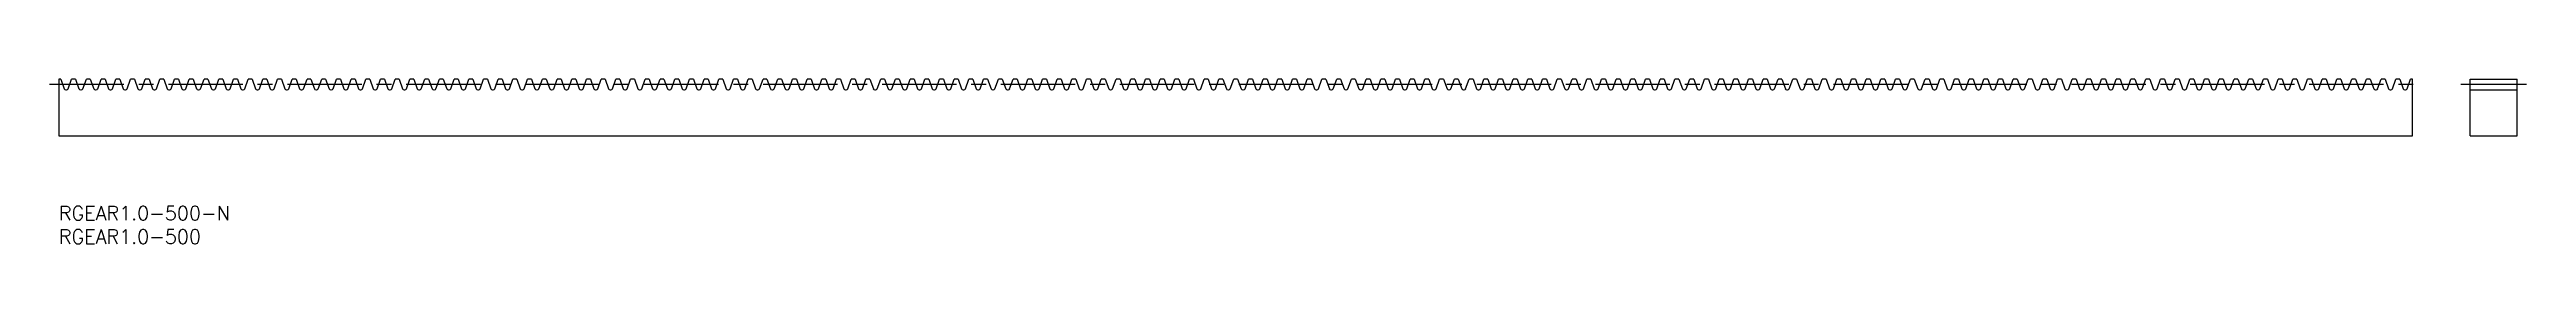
# Model space of a CAD drawing. Extents: x -2 to 527, y -8 to 27.
import ezdxf

# ---------------------------------------------------------------- set-up
doc = ezdxf.new("R2010")
doc.units = 0
doc.header["$LTSCALE"] = 0.5
doc.linetypes.add('CENTER', pattern=[50.8, 31.75, -6.35, 6.35, -6.35])
for name, color, linetype in [('MSM_CENTER', 1, 'CENTER'), ('MSM_CONTINUOUS', 7, 'CONTINUOUS'), ('MSM_PART_NUMBER', 7, 'CONTINUOUS')]:
    doc.layers.add(name, color=color, linetype=linetype)
doc.styles.get("Standard").update_dxf_attribs({"font": 'txt.shx', "height": 3, "bigfont": 'bigfont.shx'})

# ---------------------------------------------------------------- blocks, each defined once
blk = doc.blocks.new('*U2')
at = {"layer": 'MSM_PART_NUMBER'}
blk.add_text('RGEAR1.0-500-N', height=3, dxfattribs=at).set_placement((0, -3))
blk = doc.blocks.new('*U3')
at = {"layer": 'MSM_PART_NUMBER'}
blk.add_text('RGEAR1.0-500', height=3, dxfattribs=at).set_placement((0, -8))

msp = doc.modelspace()

# ---------------------------------------------------------------- linework, layer by layer
at = {"layer": 'MSM_CENTER'}
for p, q in [((-2, 26), (504.66, 26)), ((513, 26), (527, 26))]:
    msp.add_line(p, q, dxfattribs=at)
at = {"layer": 'MSM_CONTINUOUS'}
for p, q in [((0.42, 27), (0, 27)), ((0, 27), (0, 15)), ((0.42, 27), (1.15, 25)), ((1.99, 25), (2.72, 27)), ((3.56, 27), (2.72, 27)), ((3.56, 27), (4.29, 25)), ((5.13, 25), (5.86, 27)), ((6.7, 27), (5.86, 27)), ((6.7, 27), (7.43, 25)), ((8.28, 25), (9, 27)), ((9.85, 27), (9, 27)), ((9.85, 27), (10.57, 25)), ((11.42, 25), (12.14, 27)), ((12.99, 27), (12.14, 27)), ((12.99, 27), (13.72, 25)), ((14.56, 25), (15.29, 27)), ((16.13, 27), (15.29, 27)), ((16.13, 27), (16.86, 25)), ((17.7, 25), (18.43, 27)), ((19.27, 27), (18.43, 27)), ((19.27, 27), (20, 25)), ((20.84, 25), (21.57, 27)), ((22.41, 27), (21.57, 27)), ((22.41, 27), (23.14, 25)), ((23.98, 25), (24.71, 27)), ((25.55, 27), (24.71, 27)), ((25.55, 27), (26.28, 25)), ((27.13, 25), (27.85, 27)), ((28.7, 27), (27.85, 27)), ((28.7, 27), (29.42, 25)), ((30.27, 25), (30.99, 27)), ((31.84, 27), (30.99, 27)), ((31.84, 27), (32.57, 25)), ((33.41, 25), (34.14, 27)), ((34.98, 27), (34.14, 27)), ((34.98, 27), (35.71, 25)), ((36.55, 25), (37.28, 27)), ((38.12, 27), (37.28, 27)), ((38.12, 27), (38.85, 25)), ((39.69, 25), (40.42, 27)), ((41.26, 27), (40.42, 27)), ((41.26, 27), (41.99, 25)), ((42.83, 25), (43.56, 27)), ((44.4, 27), (43.56, 27)), ((44.4, 27), (45.13, 25)), ((45.97, 25), (46.7, 27)), ((47.55, 27), (46.7, 27)), ((47.55, 27), (48.27, 25)), ((49.12, 25), (49.84, 27)), ((50.69, 27), (49.84, 27)), ((50.69, 27), (51.41, 25)), ((52.26, 25), (52.99, 27)), ((53.83, 27), (52.99, 27)), ((53.83, 27), (54.56, 25)), ((55.4, 25), (56.13, 27)), ((56.97, 27), (56.13, 27)), ((56.97, 27), (57.7, 25)), ((58.54, 25), (59.27, 27)), ((60.11, 27), (59.27, 27)), ((60.11, 27), (60.84, 25)), ((61.68, 25), (62.41, 27)), ((63.25, 27), (62.41, 27)), ((63.25, 27), (63.98, 25)), ((64.82, 25), (65.55, 27)), ((66.4, 27), (65.55, 27)), ((66.4, 27), (67.12, 25)), ((67.97, 25), (68.69, 27)), ((69.54, 27), (68.69, 27)), ((69.54, 27), (70.26, 25)), ((71.11, 25), (71.84, 27)), ((72.68, 27), (71.84, 27)), ((72.68, 27), (73.41, 25)), ((74.25, 25), (74.98, 27)), ((75.82, 27), (74.98, 27)), ((75.82, 27), (76.55, 25)), ((77.39, 25), (78.12, 27)), ((78.96, 27), (78.12, 27)), ((78.96, 27), (79.69, 25)), ((80.53, 25), (81.26, 27)), ((82.1, 27), (81.26, 27)), ((82.1, 27), (82.83, 25)), ((83.67, 25), (84.4, 27)), ((85.24, 27), (84.4, 27)), ((85.24, 27), (85.97, 25)), ((86.82, 25), (87.54, 27)), ((88.39, 27), (87.54, 27)), ((88.39, 27), (89.11, 25)), ((89.96, 25), (90.68, 27)), ((91.53, 27), (90.68, 27)), ((91.53, 27), (92.26, 25)), ((93.1, 25), (93.83, 27)), ((94.67, 27), (93.83, 27)), ((94.67, 27), (95.4, 25)), ((96.24, 25), (96.97, 27)), ((97.81, 27), (96.97, 27)), ((97.81, 27), (98.54, 25)), ((99.38, 25), (100.11, 27)), ((100.95, 27), (100.11, 27)), ((100.95, 27), (101.68, 25)), ((102.52, 25), (103.25, 27)), ((104.09, 27), (103.25, 27)), ((104.09, 27), (104.82, 25)), ((105.67, 25), (106.39, 27)), ((107.24, 27), (106.39, 27)), ((107.24, 27), (107.96, 25)), ((108.81, 25), (109.53, 27)), ((110.38, 27), (109.53, 27)), ((110.38, 27), (111.11, 25)), ((111.95, 25), (112.68, 27)), ((113.52, 27), (112.68, 27)), ((113.52, 27), (114.25, 25)), ((115.09, 25), (115.82, 27)), ((116.66, 27), (115.82, 27)), ((116.66, 27), (117.39, 25)), ((118.23, 25), (118.96, 27)), ((119.8, 27), (118.96, 27)), ((119.8, 27), (120.53, 25)), ((121.37, 25), (122.1, 27)), ((122.94, 27), (122.1, 27)), ((122.94, 27), (123.67, 25)), ((124.51, 25), (125.24, 27)), ((126.09, 27), (125.24, 27)), ((126.09, 27), (126.81, 25)), ((127.66, 25), (128.38, 27)), ((129.23, 27), (128.38, 27)), ((129.23, 27), (129.95, 25)), ((130.8, 25), (131.53, 27)), ((132.37, 27), (131.53, 27)), ((132.37, 27), (133.1, 25)), ((133.94, 25), (134.67, 27)), ((135.51, 27), (134.67, 27)), ((135.51, 27), (136.24, 25)), ((137.08, 25), (137.81, 27)), ((138.65, 27), (137.81, 27)), ((138.65, 27), (139.38, 25)), ((140.22, 25), (140.95, 27)), ((141.79, 27), (140.95, 27)), ((141.79, 27), (142.52, 25)), ((143.36, 25), (144.09, 27)), ((144.94, 27), (144.09, 27)), ((144.94, 27), (145.66, 25)), ((146.51, 25), (147.23, 27)), ((148.08, 27), (147.23, 27)), ((148.08, 27), (148.8, 25)), ((149.65, 25), (150.38, 27)), ((151.22, 27), (150.38, 27)), ((151.22, 27), (151.95, 25)), ((152.79, 25), (153.52, 27)), ((154.36, 27), (153.52, 27)), ((154.36, 27), (155.09, 25)), ((155.93, 25), (156.66, 27)), ((157.5, 27), (156.66, 27)), ((157.5, 27), (158.23, 25)), ((159.07, 25), (159.8, 27)), ((160.64, 27), (159.8, 27)), ((160.64, 27), (161.37, 25)), ((162.21, 25), (162.94, 27)), ((163.78, 27), (162.94, 27)), ((163.78, 27), (164.51, 25)), ((165.36, 25), (166.08, 27)), ((166.93, 27), (166.08, 27)), ((166.93, 27), (167.65, 25)), ((168.5, 25), (169.22, 27)), ((170.07, 27), (169.22, 27)), ((170.07, 27), (170.8, 25)), ((171.64, 25), (172.37, 27)), ((173.21, 27), (172.37, 27)), ((173.21, 27), (173.94, 25)), ((174.78, 25), (175.51, 27)), ((176.35, 27), (175.51, 27)), ((176.35, 27), (177.08, 25)), ((177.92, 25), (178.65, 27)), ((179.49, 27), (178.65, 27)), ((179.49, 27), (180.22, 25)), ((181.06, 25), (181.79, 27)), ((182.63, 27), (181.79, 27)), ((182.63, 27), (183.36, 25)), ((184.21, 25), (184.93, 27)), ((185.78, 27), (184.93, 27)), ((185.78, 27), (186.5, 25)), ((187.35, 25), (188.07, 27)), ((188.92, 27), (188.07, 27)), ((188.92, 27), (189.65, 25)), ((190.49, 25), (191.22, 27)), ((192.06, 27), (191.22, 27)), ((192.06, 27), (192.79, 25)), ((193.63, 25), (194.36, 27)), ((195.2, 27), (194.36, 27)), ((195.2, 27), (195.93, 25)), ((196.77, 25), (197.5, 27)), ((198.34, 27), (197.5, 27)), ((198.34, 27), (199.07, 25)), ((199.91, 25), (200.64, 27)), ((201.48, 27), (200.64, 27)), ((201.48, 27), (202.21, 25)), ((203.05, 25), (203.78, 27)), ((204.63, 27), (203.78, 27)), ((204.63, 27), (205.35, 25)), ((206.2, 25), (206.92, 27)), ((207.77, 27), (206.92, 27)), ((207.77, 27), (208.49, 25)), ((209.34, 25), (210.07, 27)), ((210.91, 27), (210.07, 27)), ((210.91, 27), (211.64, 25)), ((212.48, 25), (213.21, 27)), ((214.05, 27), (213.21, 27)), ((214.05, 27), (214.78, 25)), ((215.62, 25), (216.35, 27)), ((217.19, 27), (216.35, 27)), ((217.19, 27), (217.92, 25)), ((218.76, 25), (219.49, 27)), ((220.33, 27), (219.49, 27)), ((220.33, 27), (221.06, 25)), ((221.9, 25), (222.63, 27)), ((223.48, 27), (222.63, 27)), ((223.48, 27), (224.2, 25)), ((225.05, 25), (225.77, 27)), ((226.62, 27), (225.77, 27)), ((226.62, 27), (227.34, 25)), ((228.19, 25), (228.92, 27)), ((229.76, 27), (228.92, 27)), ((229.76, 27), (230.49, 25)), ((231.33, 25), (232.06, 27)), ((232.9, 27), (232.06, 27)), ((232.9, 27), (233.63, 25)), ((234.47, 25), (235.2, 27)), ((236.04, 27), (235.2, 27)), ((236.04, 27), (236.77, 25)), ((237.61, 25), (238.34, 27)), ((239.18, 27), (238.34, 27)), ((239.18, 27), (239.91, 25)), ((240.75, 25), (241.48, 27)), ((242.32, 27), (241.48, 27)), ((242.32, 27), (243.05, 25)), ((243.9, 25), (244.62, 27)), ((245.47, 27), (244.62, 27)), ((245.47, 27), (246.19, 25)), ((247.04, 25), (247.76, 27)), ((248.61, 27), (247.76, 27)), ((248.61, 27), (249.34, 25)), ((250.18, 25), (250.91, 27)), ((251.75, 27), (250.91, 27)), ((251.75, 27), (252.48, 25)), ((253.32, 25), (254.05, 27)), ((254.89, 27), (254.05, 27)), ((254.89, 27), (255.62, 25)), ((256.46, 25), (257.19, 27)), ((258.03, 27), (257.19, 27)), ((258.03, 27), (258.76, 25)), ((259.6, 25), (260.33, 27)), ((261.17, 27), (260.33, 27)), ((261.17, 27), (261.9, 25)), ((262.75, 25), (263.47, 27)), ((264.32, 27), (263.47, 27)), ((264.32, 27), (265.04, 25)), ((265.89, 25), (266.61, 27)), ((267.46, 27), (266.61, 27)), ((267.46, 27), (268.19, 25)), ((269.03, 25), (269.76, 27)), ((270.6, 27), (269.76, 27)), ((270.6, 27), (271.33, 25)), ((272.17, 25), (272.9, 27)), ((273.74, 27), (272.9, 27)), ((273.74, 27), (274.47, 25)), ((275.31, 25), (276.04, 27)), ((276.88, 27), (276.04, 27)), ((276.88, 27), (277.61, 25)), ((278.45, 25), (279.18, 27)), ((280.02, 27), (279.18, 27)), ((280.02, 27), (280.75, 25)), ((281.59, 25), (282.32, 27)), ((283.17, 27), (282.32, 27)), ((283.17, 27), (283.89, 25)), ((284.74, 25), (285.46, 27)), ((286.31, 27), (285.46, 27)), ((286.31, 27), (287.03, 25)), ((287.88, 25), (288.61, 27)), ((289.45, 27), (288.61, 27)), ((289.45, 27), (290.18, 25)), ((291.02, 25), (291.75, 27)), ((292.59, 27), (291.75, 27)), ((292.59, 27), (293.32, 25)), ((294.16, 25), (294.89, 27)), ((295.73, 27), (294.89, 27)), ((295.73, 27), (296.46, 25)), ((297.3, 25), (298.03, 27)), ((298.87, 27), (298.03, 27)), ((298.87, 27), (299.6, 25)), ((300.44, 25), (301.17, 27)), ((302.02, 27), (301.17, 27)), ((302.02, 27), (302.74, 25)), ((303.59, 25), (304.31, 27)), ((305.16, 27), (304.31, 27)), ((305.16, 27), (305.88, 25)), ((306.73, 25), (307.46, 27)), ((308.3, 27), (307.46, 27)), ((308.3, 27), (309.03, 25)), ((309.87, 25), (310.6, 27)), ((311.44, 27), (310.6, 27)), ((311.44, 27), (312.17, 25)), ((313.01, 25), (313.74, 27)), ((314.58, 27), (313.74, 27)), ((314.58, 27), (315.31, 25)), ((316.15, 25), (316.88, 27)), ((317.72, 27), (316.88, 27)), ((317.72, 27), (318.45, 25)), ((319.29, 25), (320.02, 27)), ((320.86, 27), (320.02, 27)), ((320.86, 27), (321.59, 25)), ((322.44, 25), (323.16, 27)), ((324.01, 27), (323.16, 27)), ((324.01, 27), (324.73, 25)), ((325.58, 25), (326.3, 27)), ((327.15, 27), (326.3, 27)), ((327.15, 27), (327.88, 25)), ((328.72, 25), (329.45, 27)), ((330.29, 27), (329.45, 27)), ((330.29, 27), (331.02, 25)), ((331.86, 25), (332.59, 27)), ((333.43, 27), (332.59, 27)), ((333.43, 27), (334.16, 25)), ((335, 25), (335.73, 27)), ((336.57, 27), (335.73, 27)), ((336.57, 27), (337.3, 25)), ((338.14, 25), (338.87, 27)), ((339.71, 27), (338.87, 27)), ((339.71, 27), (340.44, 25)), ((341.29, 25), (342.01, 27)), ((342.86, 27), (342.01, 27)), ((342.86, 27), (343.58, 25)), ((344.43, 25), (345.15, 27)), ((346, 27), (345.15, 27)), ((346, 27), (346.73, 25)), ((347.57, 25), (348.3, 27)), ((349.14, 27), (348.3, 27)), ((349.14, 27), (349.87, 25)), ((350.71, 25), (351.44, 27)), ((352.28, 27), (351.44, 27)), ((352.28, 27), (353.01, 25)), ((353.85, 25), (354.58, 27)), ((355.42, 27), (354.58, 27)), ((355.42, 27), (356.15, 25)), ((356.99, 25), (357.72, 27)), ((358.56, 27), (357.72, 27)), ((358.56, 27), (359.29, 25)), ((360.13, 25), (360.86, 27)), ((361.71, 27), (360.86, 27)), ((361.71, 27), (362.43, 25)), ((363.28, 25), (364, 27)), ((364.85, 27), (364, 27)), ((364.85, 27), (365.57, 25)), ((366.42, 25), (367.15, 27)), ((367.99, 27), (367.15, 27)), ((367.99, 27), (368.72, 25)), ((369.56, 25), (370.29, 27)), ((371.13, 27), (370.29, 27)), ((371.13, 27), (371.86, 25)), ((372.7, 25), (373.43, 27)), ((374.27, 27), (373.43, 27)), ((374.27, 27), (375, 25)), ((375.84, 25), (376.57, 27)), ((377.41, 27), (376.57, 27)), ((377.41, 27), (378.14, 25)), ((378.98, 25), (379.71, 27)), ((380.56, 27), (379.71, 27)), ((380.56, 27), (381.28, 25)), ((382.13, 25), (382.85, 27)), ((383.7, 27), (382.85, 27)), ((383.7, 27), (384.42, 25)), ((385.27, 25), (386, 27)), ((386.84, 27), (386, 27)), ((386.84, 27), (387.57, 25)), ((388.41, 25), (389.14, 27)), ((389.98, 27), (389.14, 27)), ((389.98, 27), (390.71, 25)), ((391.55, 25), (392.28, 27)), ((393.12, 27), (392.28, 27)), ((393.12, 27), (393.85, 25)), ((394.69, 25), (395.42, 27)), ((396.26, 27), (395.42, 27)), ((396.26, 27), (396.99, 25)), ((397.83, 25), (398.56, 27)), ((399.4, 27), (398.56, 27)), ((399.4, 27), (400.13, 25)), ((400.98, 25), (401.7, 27)), ((402.55, 27), (401.7, 27)), ((402.55, 27), (403.27, 25)), ((404.12, 25), (404.84, 27)), ((405.69, 27), (404.84, 27)), ((405.69, 27), (406.42, 25)), ((407.26, 25), (407.99, 27)), ((408.83, 27), (407.99, 27)), ((408.83, 27), (409.56, 25)), ((410.4, 25), (411.13, 27)), ((411.97, 27), (411.13, 27)), ((411.97, 27), (412.7, 25)), ((413.54, 25), (414.27, 27)), ((415.11, 27), (414.27, 27)), ((415.11, 27), (415.84, 25)), ((416.68, 25), (417.41, 27)), ((418.25, 27), (417.41, 27)), ((418.25, 27), (418.98, 25)), ((419.83, 25), (420.55, 27)), ((421.4, 27), (420.55, 27)), ((421.4, 27), (422.12, 25)), ((422.97, 25), (423.69, 27)), ((424.54, 27), (423.69, 27)), ((424.54, 27), (425.27, 25)), ((426.11, 25), (426.84, 27)), ((427.68, 27), (426.84, 27)), ((427.68, 27), (428.41, 25)), ((429.25, 25), (429.98, 27)), ((430.82, 27), (429.98, 27)), ((430.82, 27), (431.55, 25)), ((432.39, 25), (433.12, 27)), ((433.96, 27), (433.12, 27)), ((433.96, 27), (434.69, 25)), ((435.53, 25), (436.26, 27)), ((437.1, 27), (436.26, 27)), ((437.1, 27), (437.83, 25)), ((438.67, 25), (439.4, 27)), ((440.25, 27), (439.4, 27)), ((440.25, 27), (440.97, 25)), ((441.82, 25), (442.54, 27)), ((443.39, 27), (442.54, 27)), ((443.39, 27), (444.11, 25)), ((444.96, 25), (445.69, 27)), ((446.53, 27), (445.69, 27)), ((446.53, 27), (447.26, 25)), ((448.1, 25), (448.83, 27)), ((449.67, 27), (448.83, 27)), ((449.67, 27), (450.4, 25)), ((451.24, 25), (451.97, 27)), ((452.81, 27), (451.97, 27)), ((452.81, 27), (453.54, 25)), ((454.38, 25), (455.11, 27)), ((455.95, 27), (455.11, 27)), ((455.95, 27), (456.68, 25)), ((457.52, 25), (458.25, 27)), ((459.1, 27), (458.25, 27)), ((459.1, 27), (459.82, 25)), ((460.67, 25), (461.39, 27)), ((462.24, 27), (461.39, 27)), ((462.24, 27), (462.96, 25)), ((463.81, 25), (464.54, 27)), ((465.38, 27), (464.54, 27)), ((465.38, 27), (466.11, 25)), ((466.95, 25), (467.68, 27)), ((468.52, 27), (467.68, 27)), ((468.52, 27), (469.25, 25)), ((470.09, 25), (470.82, 27)), ((471.66, 27), (470.82, 27)), ((471.66, 27), (472.39, 25)), ((473.23, 25), (473.96, 27)), ((474.8, 27), (473.96, 27)), ((474.8, 27), (475.53, 25)), ((476.37, 25), (477.1, 27)), ((477.94, 27), (477.1, 27)), ((477.94, 27), (478.67, 25)), ((479.52, 25), (480.24, 27)), ((481.09, 27), (480.24, 27)), ((481.09, 27), (481.81, 25)), ((482.66, 25), (483.38, 27)), ((484.23, 27), (483.38, 27)), ((484.23, 27), (484.96, 25)), ((485.8, 25), (486.53, 27)), ((487.37, 27), (486.53, 27)), ((487.37, 27), (488.1, 25)), ((488.94, 25), (489.67, 27)), ((490.51, 27), (489.67, 27)), ((490.51, 27), (491.24, 25)), ((492.08, 25), (492.81, 27)), ((493.65, 27), (492.81, 27)), ((493.65, 27), (494.38, 25)), ((495.22, 25), (495.95, 27)), ((496.79, 27), (495.95, 27)), ((496.79, 27), (497.52, 25)), ((498.37, 25), (499.09, 27)), ((499.94, 27), (499.09, 27)), ((499.94, 27), (500.66, 25)), ((501.51, 25), (502.23, 27)), ((502.66, 27), (502.23, 27)), ((502.66, 15), (502.66, 27)), ((515, 27), (525, 27)), ((515, 15), (515, 27)), ((525, 15), (525, 27)), ((1.51, 24.75), (1.64, 24.75)), ((4.65, 24.75), (4.78, 24.75)), ((7.79, 24.75), (7.92, 24.75)), ((10.93, 24.75), (11.06, 24.75)), ((14.07, 24.75), (14.2, 24.75)), ((17.21, 24.75), (17.34, 24.75)), ((20.36, 24.75), (20.48, 24.75)), ((23.5, 24.75), (23.63, 24.75)), ((26.64, 24.75), (26.77, 24.75)), ((29.78, 24.75), (29.91, 24.75)), ((32.92, 24.75), (33.05, 24.75)), ((36.06, 24.75), (36.19, 24.75)), ((39.21, 24.75), (39.33, 24.75)), ((42.35, 24.75), (42.48, 24.75)), ((45.49, 24.75), (45.62, 24.75)), ((48.63, 24.75), (48.76, 24.75)), ((51.77, 24.75), (51.9, 24.75)), ((54.91, 24.75), (55.04, 24.75)), ((58.06, 24.75), (58.18, 24.75)), ((61.2, 24.75), (61.33, 24.75)), ((64.34, 24.75), (64.47, 24.75)), ((67.48, 24.75), (67.61, 24.75)), ((70.62, 24.75), (70.75, 24.75)), ((73.76, 24.75), (73.89, 24.75)), ((76.9, 24.75), (77.03, 24.75)), ((80.05, 24.75), (80.18, 24.75)), ((83.19, 24.75), (83.32, 24.75)), ((86.33, 24.75), (86.46, 24.75)), ((89.47, 24.75), (89.6, 24.75)), ((92.61, 24.75), (92.74, 24.75)), ((95.75, 24.75), (95.88, 24.75)), ((98.9, 24.75), (99.02, 24.75)), ((102.04, 24.75), (102.17, 24.75)), ((105.18, 24.75), (105.31, 24.75)), ((108.32, 24.75), (108.45, 24.75)), ((111.46, 24.75), (111.59, 24.75)), ((114.6, 24.75), (114.73, 24.75)), ((117.75, 24.75), (117.87, 24.75)), ((120.89, 24.75), (121.02, 24.75)), ((124.03, 24.75), (124.16, 24.75)), ((127.17, 24.75), (127.3, 24.75)), ((130.31, 24.75), (130.44, 24.75)), ((133.45, 24.75), (133.58, 24.75)), ((136.6, 24.75), (136.72, 24.75)), ((139.74, 24.75), (139.87, 24.75)), ((142.88, 24.75), (143.01, 24.75)), ((146.02, 24.75), (146.15, 24.75)), ((149.16, 24.75), (149.29, 24.75)), ((152.3, 24.75), (152.43, 24.75)), ((155.44, 24.75), (155.57, 24.75)), ((158.59, 24.75), (158.72, 24.75)), ((161.73, 24.75), (161.86, 24.75)), ((164.87, 24.75), (165, 24.75)), ((168.01, 24.75), (168.14, 24.75)), ((171.15, 24.75), (171.28, 24.75)), ((174.29, 24.75), (174.42, 24.75)), ((177.44, 24.75), (177.56, 24.75)), ((180.58, 24.75), (180.71, 24.75)), ((183.72, 24.75), (183.85, 24.75)), ((186.86, 24.75), (186.99, 24.75)), ((190, 24.75), (190.13, 24.75)), ((193.14, 24.75), (193.27, 24.75)), ((196.29, 24.75), (196.41, 24.75)), ((199.43, 24.75), (199.56, 24.75)), ((202.57, 24.75), (202.7, 24.75)), ((205.71, 24.75), (205.84, 24.75)), ((208.85, 24.75), (208.98, 24.75)), ((211.99, 24.75), (212.12, 24.75)), ((215.14, 24.75), (215.26, 24.75)), ((218.28, 24.75), (218.41, 24.75)), ((221.42, 24.75), (221.55, 24.75)), ((224.56, 24.75), (224.69, 24.75)), ((227.7, 24.75), (227.83, 24.75)), ((230.84, 24.75), (230.97, 24.75)), ((233.98, 24.75), (234.11, 24.75)), ((237.13, 24.75), (237.26, 24.75)), ((240.27, 24.75), (240.4, 24.75)), ((243.41, 24.75), (243.54, 24.75)), ((246.55, 24.75), (246.68, 24.75)), ((249.69, 24.75), (249.82, 24.75)), ((252.83, 24.75), (252.96, 24.75)), ((255.98, 24.75), (256.1, 24.75)), ((259.12, 24.75), (259.25, 24.75)), ((262.26, 24.75), (262.39, 24.75)), ((265.4, 24.75), (265.53, 24.75)), ((268.54, 24.75), (268.67, 24.75)), ((271.68, 24.75), (271.81, 24.75)), ((274.83, 24.75), (274.95, 24.75)), ((277.97, 24.75), (278.1, 24.75)), ((281.11, 24.75), (281.24, 24.75)), ((284.25, 24.75), (284.38, 24.75)), ((287.39, 24.75), (287.52, 24.75)), ((290.53, 24.75), (290.66, 24.75)), ((293.68, 24.75), (293.8, 24.75)), ((296.82, 24.75), (296.95, 24.75)), ((299.96, 24.75), (300.09, 24.75)), ((303.1, 24.75), (303.23, 24.75)), ((306.24, 24.75), (306.37, 24.75)), ((309.38, 24.75), (309.51, 24.75)), ((312.52, 24.75), (312.65, 24.75)), ((315.67, 24.75), (315.8, 24.75)), ((318.81, 24.75), (318.94, 24.75)), ((321.95, 24.75), (322.08, 24.75)), ((325.09, 24.75), (325.22, 24.75)), ((328.23, 24.75), (328.36, 24.75)), ((331.37, 24.75), (331.5, 24.75)), ((334.52, 24.75), (334.64, 24.75)), ((337.66, 24.75), (337.79, 24.75)), ((340.8, 24.75), (340.93, 24.75)), ((343.94, 24.75), (344.07, 24.75)), ((347.08, 24.75), (347.21, 24.75)), ((350.22, 24.75), (350.35, 24.75)), ((353.37, 24.75), (353.49, 24.75)), ((356.51, 24.75), (356.64, 24.75)), ((359.65, 24.75), (359.78, 24.75)), ((362.79, 24.75), (362.92, 24.75)), ((365.93, 24.75), (366.06, 24.75)), ((369.07, 24.75), (369.2, 24.75)), ((372.22, 24.75), (372.34, 24.75)), ((375.36, 24.75), (375.49, 24.75)), ((378.5, 24.75), (378.63, 24.75)), ((381.64, 24.75), (381.77, 24.75)), ((384.78, 24.75), (384.91, 24.75)), ((387.92, 24.75), (388.05, 24.75)), ((391.06, 24.75), (391.19, 24.75)), ((394.21, 24.75), (394.34, 24.75)), ((397.35, 24.75), (397.48, 24.75)), ((400.49, 24.75), (400.62, 24.75)), ((403.63, 24.75), (403.76, 24.75)), ((406.77, 24.75), (406.9, 24.75)), ((409.91, 24.75), (410.04, 24.75)), ((413.06, 24.75), (413.18, 24.75)), ((416.2, 24.75), (416.33, 24.75)), ((419.34, 24.75), (419.47, 24.75)), ((422.48, 24.75), (422.61, 24.75)), ((425.62, 24.75), (425.75, 24.75)), ((428.76, 24.75), (428.89, 24.75)), ((431.91, 24.75), (432.03, 24.75)), ((435.05, 24.75), (435.18, 24.75)), ((438.19, 24.75), (438.32, 24.75)), ((441.33, 24.75), (441.46, 24.75)), ((444.47, 24.75), (444.6, 24.75)), ((447.61, 24.75), (447.74, 24.75)), ((450.76, 24.75), (450.88, 24.75)), ((453.9, 24.75), (454.03, 24.75)), ((457.04, 24.75), (457.17, 24.75)), ((460.18, 24.75), (460.31, 24.75)), ((463.32, 24.75), (463.45, 24.75)), ((466.46, 24.75), (466.59, 24.75)), ((469.6, 24.75), (469.73, 24.75)), ((472.75, 24.75), (472.88, 24.75)), ((475.89, 24.75), (476.02, 24.75)), ((479.03, 24.75), (479.16, 24.75)), ((482.17, 24.75), (482.3, 24.75)), ((485.31, 24.75), (485.44, 24.75)), ((488.45, 24.75), (488.58, 24.75)), ((491.6, 24.75), (491.72, 24.75)), ((494.74, 24.75), (494.87, 24.75)), ((497.88, 24.75), (498.01, 24.75)), ((501.02, 24.75), (501.15, 24.75)), ((515, 24.75), (525, 24.75)), ((0, 15), (502.66, 15)), ((515, 15), (525, 15))]:
    msp.add_line(p, q, dxfattribs=at)
for centre, start, end in [((1.51, 25.13), 200, 270), ((1.64, 25.13), 270, 340), ((4.65, 25.13), 200, 270), ((4.78, 25.13), 270, 340), ((7.79, 25.13), 200, 270), ((7.92, 25.13), 270, 340), ((10.93, 25.13), 200, 270), ((11.06, 25.13), 270, 340), ((14.07, 25.13), 200, 270), ((14.2, 25.13), 270, 340), ((17.21, 25.13), 200, 270), ((17.34, 25.13), 270, 340), ((20.36, 25.13), 200, 270), ((20.48, 25.13), 270, 340), ((23.5, 25.13), 200, 270), ((23.63, 25.13), 270, 340), ((26.64, 25.13), 200, 270), ((26.77, 25.13), 270, 340), ((29.78, 25.13), 200, 270), ((29.91, 25.13), 270, 340), ((32.92, 25.13), 200, 270), ((33.05, 25.13), 270, 340), ((36.06, 25.13), 200, 270), ((36.19, 25.13), 270, 340), ((39.21, 25.13), 200, 270), ((39.33, 25.13), 270, 340), ((42.35, 25.13), 200, 270), ((42.48, 25.13), 270, 340), ((45.49, 25.13), 200, 270), ((45.62, 25.13), 270, 340), ((48.63, 25.13), 200, 270), ((48.76, 25.13), 270, 340), ((51.77, 25.13), 200, 270), ((51.9, 25.13), 270, 340), ((54.91, 25.13), 200, 270), ((55.04, 25.13), 270, 340), ((58.06, 25.13), 200, 270), ((58.18, 25.13), 270, 340), ((61.2, 25.13), 200, 270), ((61.33, 25.13), 270, 340), ((64.34, 25.13), 200, 270), ((64.47, 25.13), 270, 340), ((67.48, 25.13), 200, 270), ((67.61, 25.13), 270, 340), ((70.62, 25.13), 200, 270), ((70.75, 25.13), 270, 340), ((73.76, 25.13), 200, 270), ((73.89, 25.13), 270, 340), ((76.9, 25.13), 200, 270), ((77.03, 25.13), 270, 340), ((80.05, 25.13), 200, 270), ((80.18, 25.13), 270, 340), ((83.19, 25.13), 200, 270), ((83.32, 25.13), 270, 340), ((86.33, 25.13), 200, 270), ((86.46, 25.13), 270, 340), ((89.47, 25.13), 200, 270), ((89.6, 25.13), 270, 340), ((92.61, 25.13), 200, 270), ((92.74, 25.13), 270, 340), ((95.75, 25.13), 200, 270), ((95.88, 25.13), 270, 340), ((98.9, 25.13), 200, 270), ((99.02, 25.13), 270, 340), ((102.04, 25.13), 200, 270), ((102.17, 25.13), 270, 340), ((105.18, 25.13), 200, 270), ((105.31, 25.13), 270, 340), ((108.32, 25.13), 200, 270), ((108.45, 25.13), 270, 340), ((111.46, 25.13), 200, 270), ((111.59, 25.13), 270, 340), ((114.6, 25.13), 200, 270), ((114.73, 25.13), 270, 340), ((117.75, 25.13), 200, 270), ((117.87, 25.13), 270, 340), ((120.89, 25.13), 200, 270), ((121.02, 25.13), 270, 340), ((124.03, 25.13), 200, 270), ((124.16, 25.13), 270, 340), ((127.17, 25.13), 200, 270), ((127.3, 25.13), 270, 340), ((130.31, 25.13), 200, 270), ((130.44, 25.13), 270, 340), ((133.45, 25.13), 200, 270), ((133.58, 25.13), 270, 340), ((136.6, 25.13), 200, 270), ((136.72, 25.13), 270, 340), ((139.74, 25.13), 200, 270), ((139.87, 25.13), 270, 340), ((142.88, 25.13), 200, 270), ((143.01, 25.13), 270, 340), ((146.02, 25.13), 200, 270), ((146.15, 25.13), 270, 340), ((149.16, 25.13), 200, 270), ((149.29, 25.13), 270, 340), ((152.3, 25.13), 200, 270), ((152.43, 25.13), 270, 340), ((155.44, 25.13), 200, 270), ((155.57, 25.13), 270, 340), ((158.59, 25.13), 200, 270), ((158.72, 25.13), 270, 340), ((161.73, 25.13), 200, 270), ((161.86, 25.13), 270, 340), ((164.87, 25.13), 200, 270), ((165, 25.13), 270, 340), ((168.01, 25.13), 200, 270), ((168.14, 25.13), 270, 340), ((171.15, 25.13), 200, 270), ((171.28, 25.13), 270, 340), ((174.29, 25.13), 200, 270), ((174.42, 25.13), 270, 340), ((177.44, 25.13), 200, 270), ((177.56, 25.13), 270, 340), ((180.58, 25.13), 200, 270), ((180.71, 25.13), 270, 340), ((183.72, 25.13), 200, 270), ((183.85, 25.13), 270, 340), ((186.86, 25.13), 200, 270), ((186.99, 25.13), 270, 340), ((190, 25.13), 200, 270), ((190.13, 25.13), 270, 340), ((193.14, 25.13), 200, 270), ((193.27, 25.13), 270, 340), ((196.29, 25.13), 200, 270), ((196.41, 25.13), 270, 340), ((199.43, 25.13), 200, 270), ((199.56, 25.13), 270, 340), ((202.57, 25.13), 200, 270), ((202.7, 25.13), 270, 340), ((205.71, 25.13), 200, 270), ((205.84, 25.13), 270, 340), ((208.85, 25.13), 200, 270), ((208.98, 25.13), 270, 340), ((211.99, 25.13), 200, 270), ((212.12, 25.13), 270, 340), ((215.14, 25.13), 200, 270), ((215.26, 25.13), 270, 340), ((218.28, 25.13), 200, 270), ((218.41, 25.13), 270, 340), ((221.42, 25.13), 200, 270), ((221.55, 25.13), 270, 340), ((224.56, 25.13), 200, 270), ((224.69, 25.13), 270, 340), ((227.7, 25.13), 200, 270), ((227.83, 25.13), 270, 340), ((230.84, 25.13), 200, 270), ((230.97, 25.13), 270, 340), ((233.98, 25.13), 200, 270), ((234.11, 25.13), 270, 340), ((237.13, 25.13), 200, 270), ((237.26, 25.13), 270, 340), ((240.27, 25.13), 200, 270), ((240.4, 25.13), 270, 340), ((243.41, 25.13), 200, 270), ((243.54, 25.13), 270, 340), ((246.55, 25.13), 200, 270), ((246.68, 25.13), 270, 340), ((249.69, 25.13), 200, 270), ((249.82, 25.13), 270, 340), ((252.83, 25.13), 200, 270), ((252.96, 25.13), 270, 340), ((255.98, 25.13), 200, 270), ((256.1, 25.13), 270, 340), ((259.12, 25.13), 200, 270), ((259.25, 25.13), 270, 340), ((262.26, 25.13), 200, 270), ((262.39, 25.13), 270, 340), ((265.4, 25.13), 200, 270), ((265.53, 25.13), 270, 340), ((268.54, 25.13), 200, 270), ((268.67, 25.13), 270, 340), ((271.68, 25.13), 200, 270), ((271.81, 25.13), 270, 340), ((274.83, 25.13), 200, 270), ((274.95, 25.13), 270, 340), ((277.97, 25.13), 200, 270), ((278.1, 25.13), 270, 340), ((281.11, 25.13), 200, 270), ((281.24, 25.13), 270, 340), ((284.25, 25.13), 200, 270), ((284.38, 25.13), 270, 340), ((287.39, 25.13), 200, 270), ((287.52, 25.13), 270, 340), ((290.53, 25.13), 200, 270), ((290.66, 25.13), 270, 340), ((293.68, 25.13), 200, 270), ((293.8, 25.13), 270, 340), ((296.82, 25.13), 200, 270), ((296.95, 25.13), 270, 340), ((299.96, 25.13), 200, 270), ((300.09, 25.13), 270, 340), ((303.1, 25.13), 200, 270), ((303.23, 25.13), 270, 340), ((306.24, 25.13), 200, 270), ((306.37, 25.13), 270, 340), ((309.38, 25.13), 200, 270), ((309.51, 25.13), 270, 340), ((312.52, 25.13), 200, 270), ((312.65, 25.13), 270, 340), ((315.67, 25.13), 200, 270), ((315.8, 25.13), 270, 340), ((318.81, 25.13), 200, 270), ((318.94, 25.13), 270, 340), ((321.95, 25.13), 200, 270), ((322.08, 25.13), 270, 340), ((325.09, 25.13), 200, 270), ((325.22, 25.13), 270, 340), ((328.23, 25.13), 200, 270), ((328.36, 25.13), 270, 340), ((331.37, 25.13), 200, 270), ((331.5, 25.13), 270, 340), ((334.52, 25.13), 200, 270), ((334.64, 25.13), 270, 340), ((337.66, 25.13), 200, 270), ((337.79, 25.13), 270, 340), ((340.8, 25.13), 200, 270), ((340.93, 25.13), 270, 340), ((343.94, 25.13), 200, 270), ((344.07, 25.13), 270, 340), ((347.08, 25.13), 200, 270), ((347.21, 25.13), 270, 340), ((350.22, 25.13), 200, 270), ((350.35, 25.13), 270, 340), ((353.37, 25.13), 200, 270), ((353.49, 25.13), 270, 340), ((356.51, 25.13), 200, 270), ((356.64, 25.13), 270, 340), ((359.65, 25.13), 200, 270), ((359.78, 25.13), 270, 340), ((362.79, 25.13), 200, 270), ((362.92, 25.13), 270, 340), ((365.93, 25.13), 200, 270), ((366.06, 25.13), 270, 340), ((369.07, 25.13), 200, 270), ((369.2, 25.13), 270, 340), ((372.22, 25.13), 200, 270), ((372.34, 25.13), 270, 340), ((375.36, 25.13), 200, 270), ((375.49, 25.13), 270, 340), ((378.5, 25.13), 200, 270), ((378.63, 25.13), 270, 340), ((381.64, 25.13), 200, 270), ((381.77, 25.13), 270, 340), ((384.78, 25.13), 200, 270), ((384.91, 25.13), 270, 340), ((387.92, 25.13), 200, 270), ((388.05, 25.13), 270, 340), ((391.06, 25.13), 200, 270), ((391.19, 25.13), 270, 340), ((394.21, 25.13), 200, 270), ((394.34, 25.13), 270, 340), ((397.35, 25.13), 200, 270), ((397.48, 25.13), 270, 340), ((400.49, 25.13), 200, 270), ((400.62, 25.13), 270, 340), ((403.63, 25.13), 200, 270), ((403.76, 25.13), 270, 340), ((406.77, 25.13), 200, 270), ((406.9, 25.13), 270, 340), ((409.91, 25.13), 200, 270), ((410.04, 25.13), 270, 340), ((413.06, 25.13), 200, 270), ((413.18, 25.13), 270, 340), ((416.2, 25.13), 200, 270), ((416.33, 25.13), 270, 340), ((419.34, 25.13), 200, 270), ((419.47, 25.13), 270, 340), ((422.48, 25.13), 200, 270), ((422.61, 25.13), 270, 340), ((425.62, 25.13), 200, 270), ((425.75, 25.13), 270, 340), ((428.76, 25.13), 200, 270), ((428.89, 25.13), 270, 340), ((431.91, 25.13), 200, 270), ((432.03, 25.13), 270, 340), ((435.05, 25.13), 200, 270), ((435.18, 25.13), 270, 340), ((438.19, 25.13), 200, 270), ((438.32, 25.13), 270, 340), ((441.33, 25.13), 200, 270), ((441.46, 25.13), 270, 340), ((444.47, 25.13), 200, 270), ((444.6, 25.13), 270, 340), ((447.61, 25.13), 200, 270), ((447.74, 25.13), 270, 340), ((450.76, 25.13), 200, 270), ((450.88, 25.13), 270, 340), ((453.9, 25.13), 200, 270), ((454.03, 25.13), 270, 340), ((457.04, 25.13), 200, 270), ((457.17, 25.13), 270, 340), ((460.18, 25.13), 200, 270), ((460.31, 25.13), 270, 340), ((463.32, 25.13), 200, 270), ((463.45, 25.13), 270, 340), ((466.46, 25.13), 200, 270), ((466.59, 25.13), 270, 340), ((469.6, 25.13), 200, 270), ((469.73, 25.13), 270, 340), ((472.75, 25.13), 200, 270), ((472.88, 25.13), 270, 340), ((475.89, 25.13), 200, 270), ((476.02, 25.13), 270, 340), ((479.03, 25.13), 200, 270), ((479.16, 25.13), 270, 340), ((482.17, 25.13), 200, 270), ((482.3, 25.13), 270, 340), ((485.31, 25.13), 200, 270), ((485.44, 25.13), 270, 340), ((488.45, 25.13), 200, 270), ((488.58, 25.13), 270, 340), ((491.6, 25.13), 200, 270), ((491.72, 25.13), 270, 340), ((494.74, 25.13), 200, 270), ((494.87, 25.13), 270, 340), ((497.88, 25.13), 200, 270), ((498.01, 25.13), 270, 340), ((501.02, 25.13), 200, 270), ((501.15, 25.13), 270, 340)]:
    msp.add_arc(centre, 0.38, start, end, dxfattribs=at)

# ---------------------------------------------------------------- block references
for name in ['*U2', '*U3']:
    msp.add_blockref(name, (0, 0), dxfattribs=at)

doc.saveas('drawing.dxf')
